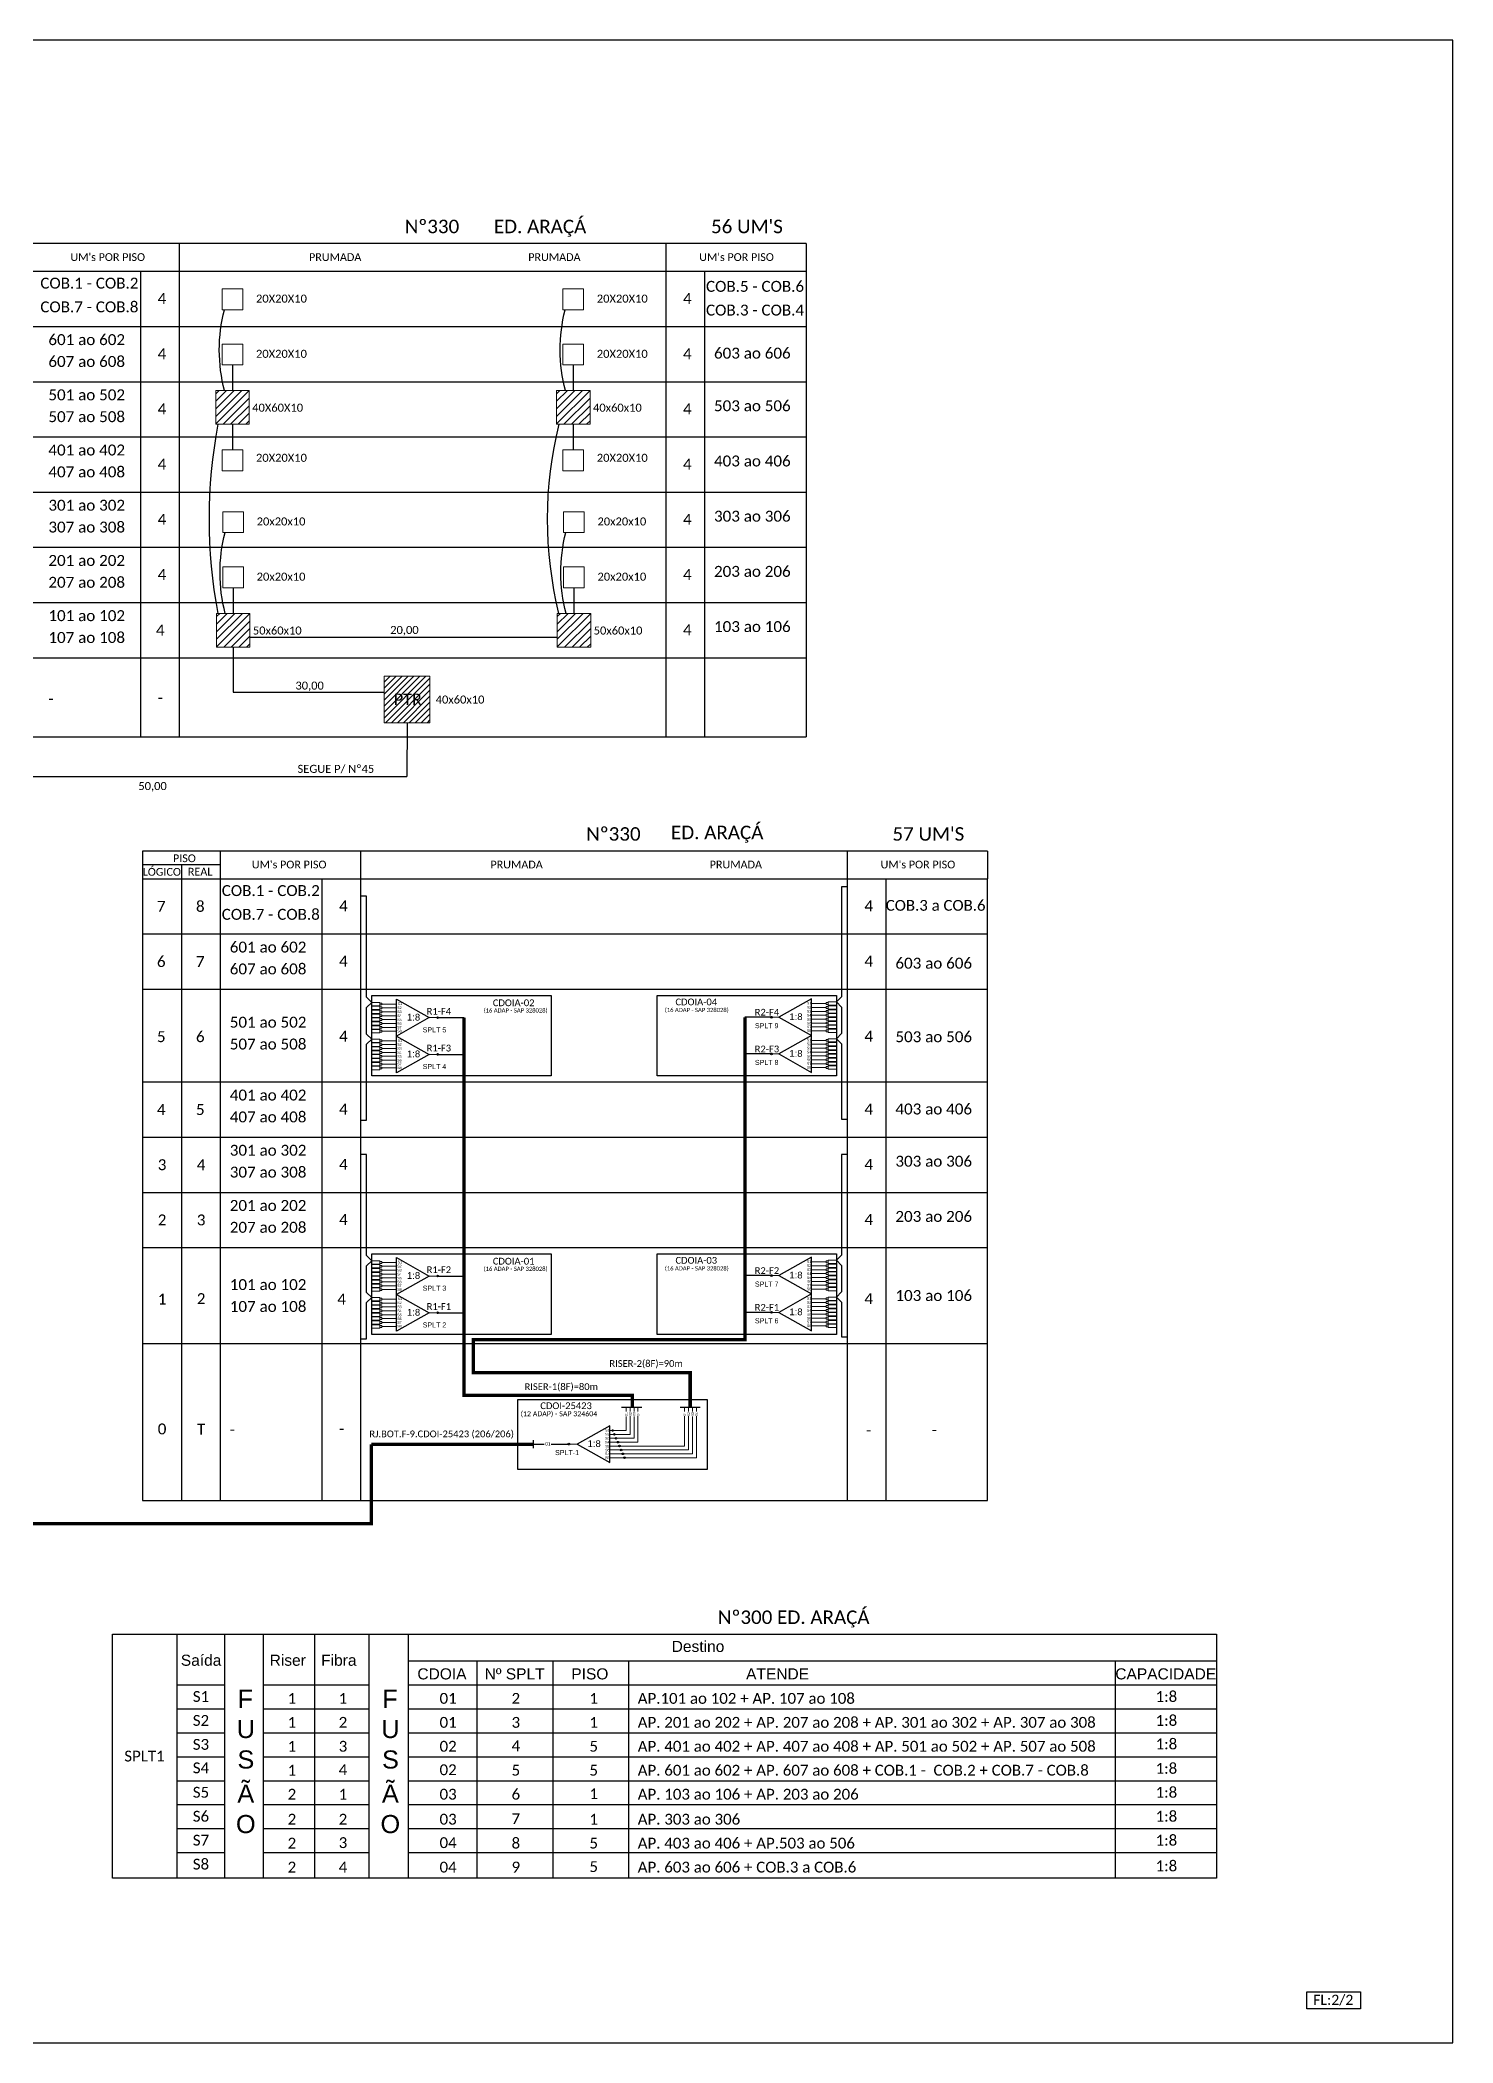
# Model space of a CAD drawing. Header units: metres. Extents: x -1286 to 457, y -500 to 94.
# Drawn here: x 38 to 457, y -500 to 94 of the extents above; entities that cross this region are included whole.
import ezdxf
from ezdxf.enums import TextEntityAlignment as Align

# ---------------------------------------------------------------- set-up
doc = ezdxf.new("R2010")
doc.units = ezdxf.units.M
doc.styles.add('ARIAL', font='arial.ttf')
doc.styles.add('WMF-Calibri0', font='calibri.ttf')

# ---------------------------------------------------------------- blocks, each defined once
blk = doc.blocks.new('SPLT_1-8_DIV_DIR')
h = blk.add_hatch(color=3)
h.dxf.hatch_style = 1
edge = h.paths.add_edge_path()
edge.add_arc((12.77, 4.04), 0.242, 0, 360)
h = blk.add_hatch(color=3)
h.dxf.hatch_style = 1
edge = h.paths.add_edge_path()
edge.add_arc((13.27, 2.88), 0.242, 0, 360)
h = blk.add_hatch(color=3)
h.dxf.hatch_style = 1
edge = h.paths.add_edge_path()
edge.add_arc((13.77, 1.73), 0.242, 0, 360)
h = blk.add_hatch(color=3)
h.dxf.hatch_style = 1
edge = h.paths.add_edge_path()
edge.add_arc((14.27, 0.58), 0.242, 0, 360)
h = blk.add_hatch(color=3)
h.dxf.hatch_style = 1
edge = h.paths.add_edge_path()
edge.add_arc((14.77, -0.58), 0.242, 0, 360)
h = blk.add_hatch(color=3)
h.dxf.hatch_style = 1
edge = h.paths.add_edge_path()
edge.add_arc((15.27, -1.73), 0.242, 0, 360)
h = blk.add_hatch(color=3)
h.dxf.hatch_style = 1
edge = h.paths.add_edge_path()
edge.add_arc((15.77, -2.88), 0.242, 0, 360)
h = blk.add_hatch(color=3)
h.dxf.hatch_style = 1
edge = h.paths.add_edge_path()
edge.add_arc((16.27, -4.04), 0.242, 0, 360)
at = {"color": 1, "lineweight": 0}
blk.add_lwpolyline([(2.22, 0), (0, 0)], dxfattribs=at)
at = {"color": 1}
blk.add_lwpolyline([(11.89, 5.45), (2.22, 0), (11.89, -5.45), (11.89, 5.45)], dxfattribs=at)
at = {"color": 7, "lineweight": 0}
for points in [[(12.77, 4.04), (11.89, 4.04)], [(11.89, 2.88), (13.27, 2.88)], [(11.89, 1.73), (13.77, 1.73)], [(11.89, 0.58), (14.27, 0.58)], [(11.89, -0.58), (14.77, -0.58)], [(11.89, -1.73), (15.27, -1.73)], [(11.89, -2.88), (15.77, -2.88)], [(11.89, -4.04), (16.27, -4.04)]]:
    blk.add_lwpolyline(points, dxfattribs=at)
at = {"color": 3}
for centre in [(12.77, 4.04), (13.27, 2.88), (13.77, 1.73), (14.27, 0.58), (14.77, -0.58), (15.27, -1.73), (15.77, -2.88), (16.27, -4.04)]:
    blk.add_circle(centre, 0.242, dxfattribs=at)
at = {"color": 1, "style": 'ARIAL'}
for s, height, p in [('1:8', 2, (5.35, -0.85)), ('S1', 0.75, (10.52, 3.77)), ('S2', 0.75, (10.52, 2.58)), ('S3', 0.75, (10.52, 1.37)), ('S4', 0.75, (10.52, 0.19)), ('S5', 0.75, (10.52, -1.02)), ('S6', 0.75, (10.52, -2.14)), ('S7', 0.75, (10.52, -3.24)), ('S8', 0.75, (10.52, -4.36))]:
    blk.add_text(s, height=height, dxfattribs=at).set_placement(p)
blk = doc.blocks.new('SPLT_1-8_SC-APC')
at = {"color": 1}
blk.add_lwpolyline([(-7.37, -2.1), (-17.04, -7.55), (-7.37, -13), (-7.37, -2.1)], dxfattribs=at)
at = {"color": 3, "lineweight": 0}
for points in [[(-2.99, -3.51), (-7.37, -3.51)], [(-7.37, -4.66), (-2.99, -4.66)], [(-7.37, -5.82), (-2.99, -5.82)], [(-2.41, -3.02), (-2.41, -4)], [(-2.41, -3.02), (0, -3.02)], [(-2.41, -4), (0, -4)], [(-2.41, -4.17), (-2.41, -5.16)], [(-2.41, -4.17), (0, -4.17)], [(-2.41, -5.16), (0, -5.16)], [(-2.41, -5.32), (-2.41, -6.31)], [(-2.41, -5.32), (0, -5.32)], [(-7.37, -6.97), (-2.99, -6.97)], [(-7.37, -8.12), (-2.99, -8.12)], [(-7.37, -9.28), (-2.99, -9.28)], [(-7.37, -10.43), (-2.99, -10.43)], [(-7.37, -11.58), (-2.99, -11.58)], [(-2.41, -6.31), (0, -6.31)], [(-2.41, -6.48), (-2.41, -7.46)], [(-2.41, -6.48), (0, -6.48)], [(-2.41, -7.46), (0, -7.46)], [(-2.41, -7.63), (-2.41, -8.62)], [(-2.41, -7.63), (0, -7.63)], [(-2.41, -8.62), (0, -8.62)], [(-2.41, -8.78), (-2.41, -9.77)], [(-2.41, -8.78), (0, -8.78)], [(-2.41, -9.77), (0, -9.77)], [(-2.41, -9.94), (-2.41, -10.92)], [(-2.41, -9.94), (0, -9.94)], [(-2.41, -10.92), (0, -10.92)], [(-2.41, -11.09), (-2.41, -12.08)], [(-2.41, -11.09), (0, -11.09)], [(-2.41, -12.08), (0, -12.08)]]:
    blk.add_lwpolyline(points, dxfattribs=at)
for points in [[(-2.99, -3.22), (-2.41, -3.22), (-2.41, -3.8), (-2.99, -3.8)], [(-2.99, -4.38), (-2.41, -4.38), (-2.41, -4.95), (-2.99, -4.95)], [(-2.99, -5.53), (-2.41, -5.53), (-2.41, -6.1), (-2.99, -6.1)], [(-2.99, -6.68), (-2.41, -6.68), (-2.41, -7.26), (-2.99, -7.26)], [(-2.99, -7.84), (-2.41, -7.84), (-2.41, -8.41), (-2.99, -8.41)], [(-2.99, -8.99), (-2.41, -8.99), (-2.41, -9.56), (-2.99, -9.56)], [(-2.99, -10.14), (-2.41, -10.14), (-2.41, -10.72), (-2.99, -10.72)], [(-2.99, -11.3), (-2.41, -11.3), (-2.41, -11.87), (-2.99, -11.87)]]:
    blk.add_lwpolyline(points, close=True, dxfattribs=at)
at = {"color": 1, "lineweight": 0}
blk.add_lwpolyline([(-17.04, -7.55), (-19.26, -7.55)], dxfattribs=at)
at = {"color": 1, "style": 'ARIAL'}
for s, height, p in [('S1', 0.75, (-8.74, -3.78)), ('S2', 0.75, (-8.74, -4.97)), ('S3', 0.75, (-8.74, -6.18)), ('1:8', 2, (-13.91, -8.4)), ('S4', 0.75, (-8.74, -7.36)), ('S5', 0.75, (-8.74, -8.57)), ('S6', 0.75, (-8.74, -9.69)), ('S7', 0.75, (-8.74, -10.78)), ('S8', 0.75, (-8.74, -11.9))]:
    blk.add_text(s, height=height, dxfattribs=at).set_placement(p)
blk = doc.blocks.new('SPLT_1-8_SC-APC_ESQ')
at = {"color": 3, "lineweight": 0}
for points in [[(2.41, -3.02), (0, -3.02)], [(2.41, -4), (0, -4)], [(2.41, -4.17), (0, -4.17)], [(2.41, -5.16), (0, -5.16)], [(2.41, -5.32), (0, -5.32)], [(2.41, -3.02), (2.41, -4)], [(2.41, -4.17), (2.41, -5.16)], [(2.41, -5.32), (2.41, -6.31)], [(2.99, -3.51), (7.37, -3.51)], [(7.37, -4.66), (2.99, -4.66)], [(7.37, -5.82), (2.99, -5.82)], [(2.41, -6.31), (0, -6.31)], [(2.41, -6.48), (0, -6.48)], [(2.41, -7.46), (0, -7.46)], [(2.41, -7.63), (0, -7.63)], [(2.41, -8.62), (0, -8.62)], [(2.41, -8.78), (0, -8.78)], [(2.41, -9.77), (0, -9.77)], [(2.41, -9.94), (0, -9.94)], [(2.41, -10.92), (0, -10.92)], [(2.41, -11.09), (0, -11.09)], [(2.41, -6.48), (2.41, -7.46)], [(2.41, -7.63), (2.41, -8.62)], [(2.41, -8.78), (2.41, -9.77)], [(2.41, -9.94), (2.41, -10.92)], [(2.41, -11.09), (2.41, -12.08)], [(7.37, -6.97), (2.99, -6.97)], [(7.37, -8.12), (2.99, -8.12)], [(7.37, -9.28), (2.99, -9.28)], [(7.37, -10.43), (2.99, -10.43)], [(7.37, -11.58), (2.99, -11.58)], [(2.41, -12.08), (0, -12.08)]]:
    blk.add_lwpolyline(points, dxfattribs=at)
for points in [[(2.99, -3.22), (2.41, -3.22), (2.41, -3.8), (2.99, -3.8)], [(2.99, -4.38), (2.41, -4.38), (2.41, -4.95), (2.99, -4.95)], [(2.99, -5.53), (2.41, -5.53), (2.41, -6.1), (2.99, -6.1)], [(2.99, -6.68), (2.41, -6.68), (2.41, -7.26), (2.99, -7.26)], [(2.99, -7.84), (2.41, -7.84), (2.41, -8.41), (2.99, -8.41)], [(2.99, -8.99), (2.41, -8.99), (2.41, -9.56), (2.99, -9.56)], [(2.99, -10.14), (2.41, -10.14), (2.41, -10.72), (2.99, -10.72)], [(2.99, -11.3), (2.41, -11.3), (2.41, -11.87), (2.99, -11.87)]]:
    blk.add_lwpolyline(points, close=True, dxfattribs=at)
at = {"color": 1}
blk.add_lwpolyline([(7.37, -2.1), (17.04, -7.55), (7.37, -13), (7.37, -2.1)], dxfattribs=at)
at = {"color": 1, "lineweight": 0}
blk.add_lwpolyline([(17.04, -7.55), (19.26, -7.55)], dxfattribs=at)
at = {"color": 1, "style": 'ARIAL'}
for s, height, p in [('S3', 0.75, (7.55, -6.18)), ('S2', 0.75, (7.56, -4.97)), ('S1', 0.75, (7.7, -3.78)), ('S5', 0.75, (7.55, -8.57)), ('S4', 0.75, (7.55, -7.36)), ('S6', 0.75, (7.55, -9.69)), ('S7', 0.75, (7.55, -10.78)), ('S8', 0.75, (7.55, -11.9)), ('1:8', 2, (10.45, -8.4))]:
    blk.add_text(s, height=height, dxfattribs=at).set_placement(p)

msp = doc.modelspace()

# ---------------------------------------------------------------- hatches: boundary and pattern name
h = msp.add_hatch()
h.set_pattern_fill('LINE', color=1, scale=0.5, angle=45)
h.set_pattern_definition([(45, (-5462.1938, 3257.7723), (-1.122532, 1.122532), [])])
h.paths.add_polyline_path([(90.21, -19.77), (100.11, -19.77), (100.11, -9.73), (90.21, -9.73)])
h = msp.add_hatch()
h.set_pattern_fill('LINE', color=1, scale=0.5, angle=45)
h.set_pattern_definition([(45, (-5361.1658, 3257.7723), (-1.122532, 1.122532), [])])
h.paths.add_polyline_path([(191.23, -19.77), (201.14, -19.77), (201.14, -9.73), (191.23, -9.73)])
h = msp.add_hatch()
h.set_pattern_fill('LINE', color=1, scale=0.5, angle=45)
h.set_pattern_definition([(45, (-5461.9908, 3191.6772), (-1.122532, 1.122532), [])])
h.paths.add_polyline_path([(90.41, -85.87), (100.31, -85.87), (100.31, -75.83), (90.41, -75.83)])
h = msp.add_hatch()
h.set_pattern_fill('LINE', color=1, scale=0.5, angle=45)
h.set_pattern_definition([(45, (-5360.9627, 3191.6772), (-1.122532, 1.122532), [])])
h.paths.add_polyline_path([(191.44, -85.87), (201.34, -85.87), (201.34, -75.83), (191.44, -75.83)])
h = msp.add_hatch()
h.set_pattern_fill('ANSI31', color=1, scale=10, style=0)
h.set_pattern_definition([(45, (-471.5017, -492.2265), (-0.8838835, 0.8838835), [])])
h.paths.add_polyline_path([(140.12, -108.26), (153.69, -108.26), (153.69, -94.5), (140.12, -94.5)])
h.paths.add_polyline_path([(142.12, -103.91), (152.2, -103.91), (152.2, -98.76), (142.12, -98.76)], flags=24)
h = msp.add_hatch(color=3)
h.dxf.hatch_style = 1
edge = h.paths.add_edge_path()
edge.add_arc((155.97, -195.73), 0.256, 0, 360)
h = msp.add_hatch(color=3)
h.dxf.hatch_style = 1
edge = h.paths.add_edge_path()
edge.add_arc((254.94, -195.6), 0.256, 0, 360)
h = msp.add_hatch(color=3)
h.dxf.hatch_style = 1
edge = h.paths.add_edge_path()
edge.add_arc((155.97, -206.63), 0.256, 0, 360)
h = msp.add_hatch(color=3)
h.dxf.hatch_style = 1
edge = h.paths.add_edge_path()
edge.add_arc((254.94, -206.49), 0.256, 0, 360)
h = msp.add_hatch(color=3)
h.dxf.hatch_style = 1
edge = h.paths.add_edge_path()
edge.add_arc((155.97, -272.36), 0.256, 0, 360)
h = msp.add_hatch(color=3)
h.dxf.hatch_style = 1
edge = h.paths.add_edge_path()
edge.add_arc((254.94, -272.23), 0.256, 0, 360)
h = msp.add_hatch(color=3)
h.dxf.hatch_style = 1
edge = h.paths.add_edge_path()
edge.add_arc((155.97, -283.26), 0.256, 0, 360)
h = msp.add_hatch(color=3)
h.dxf.hatch_style = 1
edge = h.paths.add_edge_path()
edge.add_arc((254.94, -283.13), 0.256, 0, 360)
h = msp.add_hatch(color=3)
h.dxf.hatch_style = 1
edge = h.paths.add_edge_path()
edge.add_arc((194.87, -322.21), 0.242, 0, 360)

# ---------------------------------------------------------------- linework, layer by layer
for p, q in [((59.57, -378.62), (386.83, -378.62)), ((59.57, -450.96), (59.57, -378.62)), ((78.66, -378.62), (78.66, -450.96)), ((92.76, -378.62), (92.76, -450.96)), ((104.35, -450.96), (104.35, -378.62)), ((119.48, -378.62), (119.48, -450.96)), ((135.62, -378.62), (135.62, -450.96)), ((147.22, -378.62), (147.22, -450.96)), ((386.83, -378.62), (386.83, -450.96)), ((147.22, -386.51), (386.83, -386.51)), ((167.63, -386.51), (167.63, -450.96)), ((190.13, -386.51), (190.13, -450.96)), ((212.59, -386.51), (212.59, -450.96)), ((356.78, -386.51), (356.78, -450.96)), ((78.66, -393.62), (92.76, -393.62)), ((104.35, -393.62), (135.62, -393.62)), ((147.22, -393.62), (386.83, -393.62)), ((78.66, -400.72), (92.76, -400.72)), ((104.35, -400.72), (135.62, -400.72)), ((147.22, -400.72), (386.83, -400.72)), ((78.66, -407.82), (92.76, -407.82)), ((104.35, -407.82), (135.62, -407.82)), ((147.22, -407.82), (386.83, -407.82)), ((78.66, -414.93), (92.76, -414.93)), ((104.35, -414.93), (135.62, -414.93)), ((147.22, -414.93), (386.83, -414.93)), ((78.66, -422.03), (92.76, -422.03)), ((104.35, -422.03), (135.62, -422.03)), ((147.22, -422.03), (386.83, -422.03)), ((78.66, -429.13), (92.76, -429.13)), ((104.35, -429.13), (135.62, -429.13)), ((147.22, -429.13), (386.83, -429.13)), ((78.66, -436.24), (92.76, -436.24)), ((104.35, -436.24), (135.62, -436.24)), ((147.22, -436.24), (386.83, -436.24)), ((78.66, -443.34), (92.76, -443.34)), ((104.35, -443.34), (135.62, -443.34)), ((147.22, -443.34), (386.83, -443.34)), ((386.83, -450.96), (59.57, -450.96))]:
    msp.add_line(p, q)
msp.add_lwpolyline([(-384.06, -499.81), (456.94, -499.81), (456.94, 94.19), (-384.06, 94.19)], close=True)
at = {"color": 0}
for points in [[(265.21, 33.84), (14.72, 33.84)], [(318.99, -146.31), (68.5, -146.31)], [(91.64, -150.42), (68.5, -150.42)]]:
    msp.add_lwpolyline(points, dxfattribs=at)
for points in [[(79.46, 25.62), (79.46, 33.84)], [(223.62, 33.84), (223.62, 25.62)], [(265.21, 33.84), (265.21, 25.62)], [(14.72, 25.62), (265.21, 25.62)], [(14.72, 25.62), (265.21, 25.62)], [(14.72, 25.62), (265.21, 25.62)], [(67.89, 25.62), (67.89, -112.41)], [(79.46, -112.41), (79.46, 25.62)], [(223.62, 25.62), (223.62, -112.41)], [(235.19, -112.41), (235.19, 25.62)], [(265.21, 25.62), (265.21, -112.41)], [(14.72, 9.25), (265.21, 9.25)], [(14.72, -7.13), (265.21, -7.13)], [(14.72, -23.5), (265.21, -23.5)], [(14.72, -39.87), (265.21, -39.87)], [(14.72, -56.24), (265.21, -56.24)], [(14.72, -72.61), (265.21, -72.61)], [(14.72, -88.99), (265.21, -88.99)], [(14.72, -112.41), (265.21, -112.41)], [(68.5, -146.31), (68.5, -154.53)], [(91.64, -154.53), (91.64, -146.31)], [(133.23, -154.53), (133.23, -146.31)], [(277.39, -146.31), (277.39, -154.53)], [(318.99, -146.31), (318.99, -154.53)], [(80.07, -150.42), (80.07, -154.53)], [(68.5, -154.53), (68.5, -338.92), (318.99, -338.92), (318.99, -154.53)], [(68.5, -154.53), (318.99, -154.53)], [(68.5, -154.53), (318.99, -154.53)], [(68.5, -154.53), (318.99, -154.53)], [(80.07, -154.53), (80.07, -338.92)], [(91.64, -338.92), (91.64, -154.53)], [(121.66, -154.53), (121.66, -338.92)], [(133.23, -338.92), (133.23, -154.53)], [(277.39, -154.53), (277.39, -338.92)], [(288.97, -338.92), (288.97, -154.53)], [(68.5, -170.91), (318.99, -170.91)], [(68.5, -187.28), (318.99, -187.28)], [(68.5, -214.79), (318.99, -214.79)], [(68.5, -231.17), (318.99, -231.17)], [(68.5, -247.54), (318.99, -247.54)], [(68.5, -263.91), (318.99, -263.91)], [(68.5, -292.34), (318.99, -292.34)]]:
    msp.add_lwpolyline(points)
at = {"lineweight": 0}
for points in [[(98.22, 20.42), (92.09, 20.42), (92.09, 14.2), (98.22, 14.2)], [(199.25, 20.42), (193.12, 20.42), (193.12, 14.2), (199.25, 14.2)], [(98.22, 4.04), (92.09, 4.04), (92.09, -2.17), (98.22, -2.17)], [(199.25, 4.04), (193.12, 4.04), (193.12, -2.17), (199.25, -2.17)], [(98.22, -27.34), (92.09, -27.34), (92.09, -33.55), (98.22, -33.55)], [(199.25, -27.34), (193.12, -27.34), (193.12, -33.55), (199.25, -33.55)], [(98.42, -45.68), (92.29, -45.68), (92.29, -51.89), (98.42, -51.89)], [(199.45, -45.68), (193.32, -45.68), (193.32, -51.89), (199.45, -51.89)], [(98.42, -62.05), (92.29, -62.05), (92.29, -68.27), (98.42, -68.27)], [(199.45, -62.05), (193.32, -62.05), (193.32, -68.27), (199.45, -68.27)]]:
    msp.add_lwpolyline(points, close=True, dxfattribs=at)
at = {"color": 3}
for points in [[(92.8, -9.73, -0.12697), (92.75, 14.2)], [(193.83, -9.73, -0.12697), (193.78, 14.2)], [(90.91, -75.83, -0.093709), (90.93, -19.77)], [(191.94, -75.83, -0.120743), (191.96, -19.77)], [(93, -75.83, -0.12697), (92.95, -51.89)], [(194.03, -75.83, -0.12697), (193.98, -51.89)]]:
    msp.add_lwpolyline(points, format="xyb", dxfattribs=at)
for points in [[(95.16, -2.08), (95.16, -9.65)], [(196.18, -2.08), (196.18, -9.65)], [(95.16, -19.77), (95.16, -27.34)], [(196.19, -19.77), (196.19, -27.34)], [(95.36, -68.18), (95.36, -75.74)], [(196.39, -68.18), (196.39, -75.74)], [(100.31, -82.9), (191.44, -82.9)], [(95.36, -85.87), (95.36, -99.19), (140.12, -99.19)], [(133.22, -226.18), (134.88, -226.18), (134.88, -203.6), (136.45, -202.1), (134.89, -200.59), (134.89, -192.71), (136.45, -191.2), (134.89, -189.69), (134.89, -159.7), (133.23, -159.7)], [(277.39, -156.97), (275.74, -156.96), (275.73, -189.56), (274.17, -191.07), (275.73, -192.58), (275.73, -200.46), (274.17, -201.97), (275.73, -203.47), (275.73, -225.86), (277.39, -225.86)], [(133.22, -291.01), (134.88, -291.01), (134.88, -280.24), (136.45, -278.73), (134.89, -277.22), (134.89, -269.34), (136.45, -267.83), (134.89, -266.32), (134.89, -236.33), (133.23, -236.33)], [(277.39, -236.32), (275.74, -236.32), (275.73, -266.19), (274.17, -267.7), (275.73, -269.21), (275.73, -277.09), (274.17, -278.6), (275.73, -280.1), (275.73, -290.38), (277.39, -290.38)], [(184.41, -322.2), (187.57, -322.2)], [(189.64, -322.21), (194.87, -322.21)]]:
    msp.add_lwpolyline(points, dxfattribs=at)
at = {"color": 1, "lineweight": 0}
for points in [[(100.11, -9.73), (90.21, -9.73), (90.21, -19.77), (100.11, -19.77)], [(201.14, -9.73), (191.23, -9.73), (191.23, -19.77), (201.14, -19.77)], [(100.31, -75.83), (90.41, -75.83), (90.41, -85.87), (100.31, -85.87)], [(201.34, -75.83), (191.44, -75.83), (191.44, -85.87), (201.34, -85.87)], [(140.12, -94.5), (153.69, -94.5), (153.69, -108.26), (140.12, -108.26)]]:
    msp.add_lwpolyline(points, close=True, dxfattribs=at)
at = {"color": 1}
for points in [[(-107.38, -108.26), (-107.35, -124.17), (-79.9, -124.17), (146.88, -124.17)], [(146.9, -108.26), (146.88, -124.17)], [(184.41, -323.38), (184.41, -321.02)]]:
    msp.add_lwpolyline(points, dxfattribs=at)
for points in [[(136.45, -189.14), (189.58, -189.14), (189.58, -213.03), (136.45, -213.03)], [(221.07, -189.14), (274.2, -189.14), (274.2, -213.03), (221.07, -213.03)], [(136.45, -265.77), (189.58, -265.77), (189.58, -289.66), (136.45, -289.66)], [(221.07, -265.77), (274.2, -265.77), (274.2, -289.66), (221.07, -289.66)], [(179.77, -308.97), (235.85, -308.97), (235.85, -329.76), (179.77, -329.76)]]:
    msp.add_lwpolyline(points, close=True, dxfattribs=at)
at = {"color": 5, "linetype": 'Continuous', "ltscale": 4}
for points in [[(155.97, -195.73), (163.81, -195.73)], [(155.97, -206.63), (163.81, -206.63)], [(155.97, -272.36), (163.81, -272.36)], [(155.97, -283.26), (163.81, -283.26)]]:
    msp.add_lwpolyline(points, dxfattribs=at)
at = {"color": 5, "const_width": 1}
msp.add_lwpolyline([(163.81, -195.73), (163.81, -307.72), (213.65, -307.72), (213.65, -311.26)], dxfattribs=at)
at = {"color": 6, "const_width": 1}
msp.add_lwpolyline([(247.07, -195.6), (247.07, -226.18), (247.07, -291.24), (166.56, -291.24), (166.56, -301.03), (230.83, -301.03), (230.83, -311.26)], dxfattribs=at)
at = {"color": 6}
for points in [[(254.91, -195.6), (247.07, -195.6)], [(254.91, -206.49), (247.07, -206.49)], [(254.91, -272.23), (247.07, -272.23)], [(254.91, -283.13), (247.07, -283.13)], [(227.85, -311.26), (233.81, -311.26)]]:
    msp.add_lwpolyline(points, dxfattribs=at)
at = {"color": 5, "lineweight": 0}
for points in [[(208.61, -319.33), (213.03, -319.33), (213.03, -313.97)], [(209.11, -320.48), (214.19, -320.48), (214.19, -313.98)], [(209.61, -321.63), (215.34, -321.63), (215.34, -313.97)], [(211.87, -311.26), (211.87, -312.58)], [(211.87, -314.01), (211.87, -318.17)], [(213.03, -311.26), (213.03, -312.54)], [(214.19, -311.26), (214.19, -312.55)], [(215.34, -311.26), (215.34, -312.54)], [(208.11, -318.17), (211.87, -318.17)]]:
    msp.add_lwpolyline(points, dxfattribs=at)
at = {"color": 6, "lineweight": 0}
for points in [[(209.87, -322.79), (229.2, -322.79), (229.2, -313.97)], [(210.37, -323.94), (230.36, -323.94), (230.36, -313.97)], [(210.87, -325.09), (231.51, -325.09), (231.51, -313.98)], [(211.37, -326.25), (232.67, -326.25), (232.67, -313.97)], [(229.2, -311.26), (229.2, -312.58)], [(230.36, -311.26), (230.36, -312.54)], [(231.52, -311.26), (231.52, -312.55)], [(232.67, -311.26), (232.67, -312.54)]]:
    msp.add_lwpolyline(points, dxfattribs=at)
at = {"color": 5}
msp.add_lwpolyline([(210.52, -311.26), (216.46, -311.26)], dxfattribs=at)
at = {"color": 1, "const_width": 1}
for points in [[(136.28, -322.26), (136.28, -345.8), (-117.73, -345.8), (-117.73, -326.21)], [(136.28, -322.26), (184.41, -322.26)]]:
    msp.add_lwpolyline(points, dxfattribs=at)
at = {"color": 7}
msp.add_lwpolyline([(413.64, -484.64), (429.57, -484.64), (429.57, -489.7), (413.64, -489.7)], close=True, dxfattribs=at)
at = {"color": 3}
for centre, radius in [((155.97, -195.73), 0.256), ((254.94, -195.6), 0.256), ((155.97, -206.63), 0.256), ((254.94, -206.49), 0.256), ((155.97, -272.36), 0.256), ((254.94, -272.23), 0.256), ((155.97, -283.26), 0.256), ((254.94, -283.13), 0.256), ((194.87, -322.21), 0.242)]:
    msp.add_circle(centre, radius, dxfattribs=at)

# ---------------------------------------------------------------- block references
for name, p in [('SPLT_1-8_SC-APC_ESQ', (136.45, -188.18)), ('SPLT_1-8_SC-APC_ESQ', (136.45, -199.08)), ('SPLT_1-8_SC-APC_ESQ', (136.45, -264.81)), ('SPLT_1-8_SC-APC_ESQ', (136.45, -275.71)), ('SPLT_1-8_DIV_DIR', (195.1, -322.21))]:
    msp.add_blockref(name, p)
for p in [(274.17, -188.05), (274.17, -198.95), (274.17, -264.68), (274.17, -275.58)]:
    msp.add_blockref('SPLT_1-8_SC-APC', p, dxfattribs=at)

# ---------------------------------------------------------------- texts
at = {"color": 0, "style": 'WMF-Calibri0'}
for s, height, p in [('ED. ARAÇÁ', 4, (172.63, 36.91)), ('Nº330', 4, (146.23, 36.91)), ("56 UM'S", 4, (237.01, 36.91)), ("UM's POR PISO", 2.3, (47.11, 28.68)), ('PRUMADA', 2.3, (117.84, 28.68)), ('PRUMADA', 2.3, (182.83, 28.68)), ("UM's POR PISO", 2.3, (233.51, 28.68)), ('Nº330', 4, (200.01, -143.25)), ('ED. ARAÇÁ', 4, (225.14, -142.8)), ("57 UM'S", 4, (290.79, -143.25)), ('     PISO', 2.3, (73.46, -149.61)), ('  LÓGICO', 2.3, (66.92, -153.64)), ('    REAL', 2.3, (78.68, -153.59)), ("UM's POR PISO", 2.3, (100.89, -151.47)), ('PRUMADA', 2.3, (171.62, -151.47)), ('PRUMADA', 2.3, (236.61, -151.47)), ("UM's POR PISO", 2.3, (287.28, -151.47))]:
    msp.add_text(s, height=height, dxfattribs=at).set_placement(p)
at = {"color": 7}
for s, height, style, p in [('COB.1 - COB.2', 3.24, 'WMF-Calibri0', (38.2, 20.48)), ('20X20X10', 2.373, 'WMF-Calibri0', (102.13, 16.33)), ('20X20X10', 2.373, 'WMF-Calibri0', (203.16, 16.33)), ('COB.5 - COB.6', 3.24, 'WMF-Calibri0', (235.53, 19.53)), ('COB.7 - COB.8', 3.24, 'WMF-Calibri0', (38.2, 13.44)), ('COB.3 - COB.4', 3.24, 'WMF-Calibri0', (235.53, 12.49)), ('601 ao 602', 3.24, 'WMF-Calibri0', (40.58, 3.73)), ('607 ao 608', 3.24, 'WMF-Calibri0', (40.58, -2.75)), ('20X20X10', 2.373, 'WMF-Calibri0', (102.13, -0.04)), ('20X20X10', 2.373, 'WMF-Calibri0', (203.16, -0.04)), ('603 ao 606', 3.24, 'WMF-Calibri0', (237.9, -0.28)), ('501 ao 502', 3.24, 'WMF-Calibri0', (40.58, -12.64)), ('507 ao 508', 3.24, 'WMF-Calibri0', (40.58, -19.12)), ('40X60X10', 2.373, 'WMF-Calibri0', (101, -16.02)), ('40x60x10', 2.373, 'WMF-Calibri0', (202.03, -16.02)), ('503 ao 506', 3.24, 'WMF-Calibri0', (237.9, -15.89)), ('401 ao 402', 3.24, 'WMF-Calibri0', (40.58, -29.01)), ('20X20X10', 2.373, 'WMF-Calibri0', (102.13, -30.88)), ('20X20X10', 2.373, 'WMF-Calibri0', (203.16, -30.88)), ('403 ao 406', 3.24, 'WMF-Calibri0', (237.9, -32.26)), ('407 ao 408', 3.24, 'WMF-Calibri0', (40.58, -35.49)), ('301 ao 302', 3.24, 'WMF-Calibri0', (40.58, -45.38)), ('20x20x10', 2.373, 'WMF-Calibri0', (102.33, -49.76)), ('20x20x10', 2.373, 'WMF-Calibri0', (203.36, -49.76)), ('303 ao 306', 3.24, 'WMF-Calibri0', (237.9, -48.63)), ('307 ao 308', 3.24, 'WMF-Calibri0', (40.58, -51.86)), ('201 ao 202', 3.24, 'WMF-Calibri0', (40.58, -61.76)), ('207 ao 208', 3.24, 'WMF-Calibri0', (40.58, -68.24)), ('20x20x10', 2.373, 'WMF-Calibri0', (102.33, -66.13)), ('20x20x10', 2.373, 'WMF-Calibri0', (203.36, -66.13)), ('203 ao 206', 3.24, 'WMF-Calibri0', (237.9, -65)), ('101 ao 102', 3.24, 'WMF-Calibri0', (40.58, -78.13)), ('107 ao 108', 3.24, 'WMF-Calibri0', (40.58, -84.61)), ('50x60x10', 2.373, 'WMF-Calibri0', (101.2, -82.11)), ('20,00', 2.373, 'WMF-Calibri0', (141.92, -81.94)), ('50x60x10', 2.373, 'WMF-Calibri0', (202.23, -82.11)), ('103 ao 106', 3.24, 'WMF-Calibri0', (237.9, -81.37)), ('30,00', 2.373, 'WMF-Calibri0', (113.81, -98.44)), ('PTR', 3.433, 'WMF-Calibri0', (142.98, -103.04)), ('40x60x10', 2.373, 'WMF-Calibri0', (155.39, -102.58)), ('-', 3.24, 'WMF-Calibri0', (40.58, -102.73)), ('SEGUE P/ Nº45', 2.3729, 'WMF-Calibri0', (114.44, -123.13)), ('50,00', 2.373, 'WMF-Calibri0', (67.25, -128.23)), ('COB.1 - COB.2', 3.24, 'WMF-Calibri0', (91.98, -159.67)), ('COB.7 - COB.8', 3.24, 'WMF-Calibri0', (91.98, -166.71)), ('COB.3 a COB.6', 3.2, 'WMF-Calibri0', (288.82, -164.03)), ('601 ao 602', 3.24, 'WMF-Calibri0', (94.35, -176.42)), ('603 ao 606', 3.24, 'WMF-Calibri0', (291.67, -181.2)), ('607 ao 608', 3.24, 'WMF-Calibri0', (94.35, -182.9)), ('501 ao 502', 3.24, 'WMF-Calibri0', (94.35, -198.7)), ('507 ao 508', 3.24, 'WMF-Calibri0', (94.35, -205.18)), ('SPLT 5', 1.5, 'ARIAL', (151.54, -200.09)), ('SPLT 9', 1.5, 'ARIAL', (250.02, -198.86)), ('503 ao 506', 3.24, 'WMF-Calibri0', (291.67, -203.02)), ('SPLT 4', 1.5, 'ARIAL', (151.54, -210.98)), ('SPLT 8', 1.5, 'ARIAL', (250.02, -209.76)), ('401 ao 402', 3.24, 'WMF-Calibri0', (94.35, -220.31)), ('407 ao 408', 3.24, 'WMF-Calibri0', (94.35, -226.79)), ('403 ao 406', 3.24, 'WMF-Calibri0', (291.67, -224.44)), ('301 ao 302', 3.24, 'WMF-Calibri0', (94.35, -236.68)), ('303 ao 306', 3.24, 'WMF-Calibri0', (291.67, -239.93)), ('307 ao 308', 3.24, 'WMF-Calibri0', (94.35, -243.16)), ('201 ao 202', 3.24, 'WMF-Calibri0', (94.35, -253.05)), ('203 ao 206', 3.24, 'WMF-Calibri0', (291.67, -256.3)), ('207 ao 208', 3.24, 'WMF-Calibri0', (94.35, -259.53)), ('101 ao 102', 3.24, 'WMF-Calibri0', (94.35, -276.52)), ('SPLT 3', 1.5, 'ARIAL', (151.54, -276.72)), ('SPLT 7', 1.5, 'ARIAL', (250.02, -275.49)), ('103 ao 106', 3.24, 'WMF-Calibri0', (291.67, -279.76)), ('107 ao 108', 3.24, 'WMF-Calibri0', (94.35, -283)), ('SPLT 6', 1.5, 'ARIAL', (250.02, -286.39)), ('SPLT 2', 1.5, 'ARIAL', (151.54, -287.61)), ('-', 3.24, 'WMF-Calibri0', (94.35, -319.49)), ('-', 3.24, 'WMF-Calibri0', (302.43, -319.59)), ('SPLT-1', 1.5, 'ARIAL', (190.79, -325.47)), ('1', 3.21, 'WMF-Calibri0', (111.51, -399.22)), ('1', 3.21, 'WMF-Calibri0', (126.64, -399.22)), ('01', 3.209, 'WMF-Calibri0', (156.54, -399.22)), ('2', 3.21, 'WMF-Calibri0', (177.89, -399.22)), ('1', 3.21, 'WMF-Calibri0', (200.96, -399.22)), ('AP.101 ao 102 + AP. 107 ao 108', 3.209, 'WMF-Calibri0', (215.29, -399.22)), ('1', 3.21, 'WMF-Calibri0', (111.51, -406.33)), ('2', 3.21, 'WMF-Calibri0', (126.64, -406.33)), ('01', 3.209, 'WMF-Calibri0', (156.54, -406.33)), ('3', 3.21, 'WMF-Calibri0', (177.89, -406.33)), ('1', 3.21, 'WMF-Calibri0', (200.96, -406.33)), ('AP. 201 ao 202 + AP. 207 ao 208 + AP. 301 ao 302 + AP. 307 ao 308', 3.209, 'WMF-Calibri0', (215.29, -406.33)), ('1', 3.21, 'WMF-Calibri0', (111.51, -413.43)), ('3', 3.21, 'WMF-Calibri0', (126.64, -413.43)), ('02', 3.209, 'WMF-Calibri0', (156.54, -413.43)), ('4', 3.21, 'WMF-Calibri0', (177.89, -413.29)), ('5', 3.21, 'WMF-Calibri0', (200.96, -413.43)), ('AP. 401 ao 402 + AP. 407 ao 408 + AP. 501 ao 502 + AP. 507 ao 508', 3.209, 'WMF-Calibri0', (215.29, -413.43)), ('1', 3.21, 'WMF-Calibri0', (111.51, -420.53)), ('4', 3.21, 'WMF-Calibri0', (126.64, -420.39)), ('02', 3.209, 'WMF-Calibri0', (156.54, -420.39)), ('5', 3.21, 'WMF-Calibri0', (177.89, -420.53)), ('5', 3.21, 'WMF-Calibri0', (200.96, -420.53)), ('AP. 601 ao 602 + AP. 607 ao 608 + COB.1 -  COB.2 + COB.7 - COB.8', 3.209, 'WMF-Calibri0', (215.29, -420.53)), ('2', 3.21, 'WMF-Calibri0', (111.51, -427.64)), ('1', 3.21, 'WMF-Calibri0', (126.64, -427.64)), ('03', 3.209, 'WMF-Calibri0', (156.54, -427.64)), ('6', 3.21, 'WMF-Calibri0', (177.89, -427.64)), ('1', 3.21, 'WMF-Calibri0', (200.96, -427.5)), ('AP. 103 ao 106 + AP. 203 ao 206', 3.209, 'WMF-Calibri0', (215.29, -427.64)), ('2', 3.21, 'WMF-Calibri0', (111.51, -435.05)), ('2', 3.21, 'WMF-Calibri0', (126.64, -435.05)), ('03', 3.209, 'WMF-Calibri0', (156.54, -435.05)), ('7', 3.21, 'WMF-Calibri0', (177.89, -434.91)), ('1', 3.21, 'WMF-Calibri0', (200.96, -435.05)), ('AP. 303 ao 306 ', 3.209, 'WMF-Calibri0', (215.29, -435.05)), ('2', 3.21, 'WMF-Calibri0', (111.51, -442.15)), ('3', 3.21, 'WMF-Calibri0', (126.64, -442.01)), ('04', 3.209, 'WMF-Calibri0', (156.54, -442.01)), ('8', 3.21, 'WMF-Calibri0', (177.89, -442.15)), ('5', 3.21, 'WMF-Calibri0', (200.96, -442.15)), ('AP. 403 ao 406 + AP.503 ao 506', 3.209, 'WMF-Calibri0', (215.29, -442.15)), ('2', 3.21, 'WMF-Calibri0', (111.51, -449.26)), ('4', 3.21, 'WMF-Calibri0', (126.64, -449.26)), ('04', 3.209, 'WMF-Calibri0', (156.54, -449.26)), ('9', 3.21, 'WMF-Calibri0', (177.89, -449.26)), ('5', 3.21, 'WMF-Calibri0', (200.96, -449.12)), ('AP. 603 ao 606 + COB.3 a COB.6', 3.209, 'WMF-Calibri0', (215.29, -449.26))]:
    msp.add_text(s, height=height, dxfattribs=dict(at, style=style)).set_placement(p)
at = {"color": 1, "style": 'WMF-Calibri0'}
for s, p in [('CDOIA-04', (226.47, -192.07)), ('CDOIA-02', (172.33, -192.33)), ('CDOIA-01', (172.33, -268.96)), ('CDOIA-03', (226.47, -268.7)), ('CDOI-25423', (186.4, -311.83)), ('RJ.BOT.F-9.CDOI-25423 (206/206)', (135.74, -320.18))]:
    msp.add_text(s, height=2, dxfattribs=at).set_placement(p)
at = {"color": 5, "style": 'WMF-Calibri0'}
for s, p in [('R1-F4', (152.72, -194.86)), ('R1-F3', (152.72, -205.76)), ('R1-F2', (152.72, -271.49)), ('R1-F1', (152.72, -282.39)), ('RISER-1(8F)=80m', (181.74, -306.17))]:
    msp.add_text(s, height=2, dxfattribs=at).set_placement(p)
at = {"color": 1, "style": 'WMF-Calibri0'}
for s, height, p in [('(16 ADAP - SAP 328028)', 1.25, (179.08, -194.21)), ('(16 ADAP - SAP 328028)', 1.25, (232.78, -194.08)), ('(16 ADAP - SAP 328028)', 1.25, (179.08, -270.84)), ('(16 ADAP - SAP 328028)', 1.25, (232.78, -270.71)), ('(12 ADAP) - SAP 324604', 1.5, (191.93, -313.96))]:
    msp.add_text(s, height=height, dxfattribs=at).set_placement(p, align=Align.CENTER)
at = {"color": 6, "style": 'WMF-Calibri0'}
for s, p in [('R2-F4', (249.97, -195.12)), ('R2-F3', (249.97, -206.02)), ('R2-F2', (249.97, -271.75)), ('R2-F1', (249.97, -282.65)), ('RISER-2(8F)=90m', (206.89, -299.31))]:
    msp.add_text(s, height=2, dxfattribs=at).set_placement(p)
at = {"style": 'ARIAL'}
for s, p in [('01', (211.93, -313.29)), ('02', (213.09, -313.29)), ('03', (214.24, -313.29)), ('04', (215.4, -313.29)), ('01', (229.26, -313.29)), ('02', (230.41, -313.29)), ('03', (231.57, -313.29)), ('04', (232.73, -313.29))]:
    msp.add_text(s, height=0.75, rotation=90, dxfattribs=at).set_placement(p, align=Align.MIDDLE_CENTER)
for s, height, p in [('01', 1, (188.66, -322.14)), ('Saída', 3.294, (85.85, -386.3)), ('Riser', 3.294, (111.54, -386.3)), ('Fibra', 3.294, (126.68, -386.3)), ('Destino', 3.294, (233.16, -382.2)), ('CDOIA', 3.294, (157.25, -390.35)), ('Nº SPLT', 3.294, (178.79, -390.35)), ('PISO', 3.294, (201.09, -390.35)), ('ATENDE', 3.294, (256.74, -390.35)), ('CAPACIDADE', 3.294, (371.81, -390.35))]:
    msp.add_text(s, height=height, dxfattribs=at).set_placement(p, align=Align.MIDDLE_CENTER)
at = {"color": 2, "style": 'WMF-Calibri0'}
msp.add_text('Nº300 ED. ARAÇÁ', height=4, dxfattribs=at).set_placement((239.06, -375.55))
at = {"linetype": 'Continuous', "style": 'ARIAL'}
for s, p in [('F', (96.68, -400.43)), ('F', (139.53, -400.43)), ('U', (96.41, -409.38)), ('U', (139.26, -409.38)), ('S', (96.63, -418.42)), ('S', (139.49, -418.42)), ('Ã', (96.6, -428.53)), ('Ã', (139.46, -428.53)), ('O', (96.18, -437.57)), ('O', (139.03, -437.57))]:
    msp.add_text(s, height=5.37, dxfattribs=at).set_placement(p)
at = {"style": 'WMF-Calibri0'}
msp.add_text('FL:2/2', height=3, dxfattribs=at).set_placement((415.51, -488.52))
at = {"color": 7, "style": 'WMF-Calibri0'}
for tag, flags, p in [('4', 4, (74.26, 17.55)), ('4', 4, (230, 17.55)), ('4', 4, (74.26, 1.17)), ('4', 4, (230, 1.17)), ('4', 4, (74.26, -15.2)), ('4', 4, (230, -15.2)), ('4', 4, (74.26, -31.57)), ('4', 4, (230, -31.57)), ('4', 4, (74.26, -47.94)), ('4', 4, (230, -47.94)), ('4', 4, (74.26, -64.31)), ('4', 4, (230, -64.31)), ('4', 4, (73.75, -80.8)), ('4', 4, (230, -80.69)), ('-', 4, (73.75, -100.86)), ('7', 4, (74.04, -162.72)), ('8', 4, (85.61, -162.72)), ('4', 4, (128.04, -162.61)), ('4', 4, (283.77, -162.61)), ('6', 4, (74.04, -179.09)), ('7', 4, (85.61, -179.09)), ('4', 4, (128.04, -178.98)), ('4', 4, (283.77, -178.98)), ('5', 4, (74.04, -201.37)), ('6', 4, (85.61, -201.37)), ('4', 4, (128.04, -201.26)), ('4', 4, (283.77, -201.26)), ('4', 4, (74.04, -222.98)), ('5', 4, (85.61, -222.98)), ('4', 4, (128.04, -222.87)), ('4', 4, (283.77, -222.87)), ('3', 4, (74.28, -239.35)), ('4', 4, (85.86, -239.35)), ('4', 4, (128.04, -239.24)), ('4', 4, (283.77, -239.24)), ('2', 4, (74.28, -255.72)), ('3', 4, (85.86, -255.72)), ('4', 4, (128.04, -255.61)), ('4', 4, (283.77, -255.61)), ('1', 4, (74.28, -279.19)), ('2', 12, (85.86, -279.07)), ('4', 4, (127.52, -279.19)), ('4', 4, (283.77, -279.07)), ('0', 4, (74.28, -317.7)), ('T', 12, (85.86, -317.77)), ('-', 4, (127.52, -317.62)), ('-', 4, (283.77, -318.07))]:
    msp.add_attdef(tag, text='XX', height=3.24, dxfattribs=dict(at, flags=flags)).set_placement(p, align=Align.MIDDLE_CENTER)
at = {"color": 7, "lineweight": 0, "style": 'WMF-Calibri0', "flags": 8}
for tag, p, s in [('S1', (83.39, -398.66), 'S1'), ('1:8', (368.8, -398.66), '1:8'), ('S2', (83.39, -405.76), 'S2'), ('1:8', (368.8, -405.76), '1:8'), ('S3', (83.39, -412.87), 'S3'), ('1:8', (368.8, -412.73), '1:8'), ('SPLT1', (63.08, -416.33), 'XX'), ('S4', (83.39, -419.83), 'S4'), ('1:8', (368.8, -419.97), '1:8'), ('S5', (83.39, -427.07), 'S5'), ('1:8', (368.8, -427.07), '1:8'), ('S6', (83.39, -434.18), 'S6'), ('1:8', (368.8, -434.18), '1:8'), ('S7', (83.39, -441.28), 'S7'), ('1:8', (368.8, -441.28), '1:8'), ('S8', (83.39, -448.38), 'S8'), ('1:8', (368.8, -448.9), '1:8')]:
    msp.add_attdef(tag, p, s, height=3.209, dxfattribs=at)

doc.saveas('drawing.dxf')
